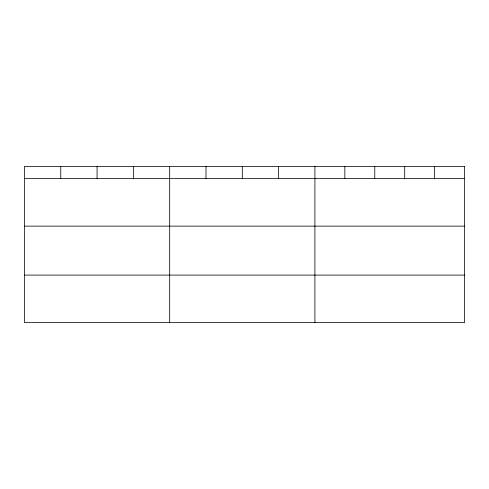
<?xml version="1.0" encoding="UTF-8"?>
<svg xmlns="http://www.w3.org/2000/svg" width="489" height="489" viewBox="0 0 489 489"><rect width="100%" height="100%" fill="white"/><g stroke="black" fill="none" stroke-linecap="round" stroke-linejoin="round"><path stroke-width="0.73" d="M24.45 178.607L464.55 178.607M24.45 226.132L464.55 226.132M24.45 275.093L464.55 275.093M434.623 166.382L434.623 178.607M404.696 166.382L404.696 178.607M374.77 166.382L374.77 178.607M344.843 166.382L344.843 178.607M314.916 166.382L314.916 322.618M278.608 166.382L278.608 178.607M242.299 166.382L242.299 178.607M205.991 166.382L205.991 178.607M169.683 166.382L169.683 322.618M133.375 166.382L133.375 178.607M97.067 166.382L97.067 178.607M60.758 166.382L60.758 178.607M464.55 166.382L24.45 166.382L24.45 322.618L464.55 322.618L464.55 166.382"/></g></svg>
